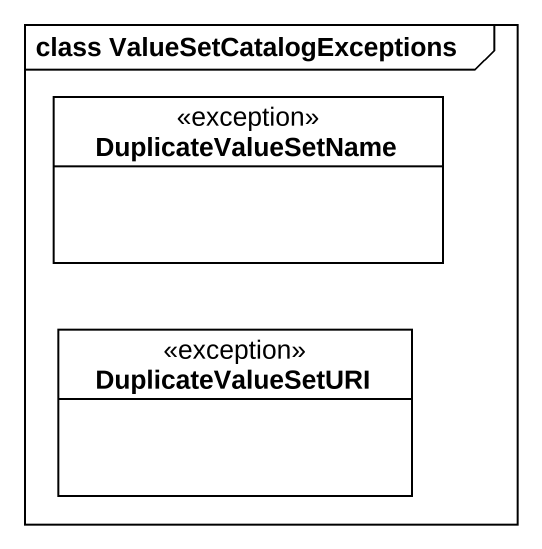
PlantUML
@startuml
mainframe class ValueSetCatalogExceptions
hide circle
hide empty members
class DuplicateValueSetName <<exception>>
class DuplicateValueSetURI <<exception>>
@enduml
